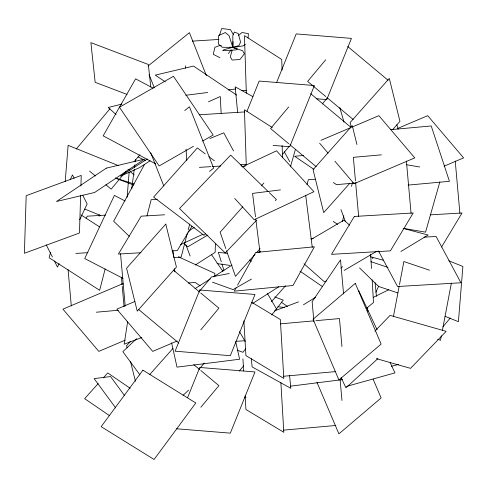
<?xml version="1.0" encoding="UTF-8"?>
<svg xmlns="http://www.w3.org/2000/svg" width="488" height="488" viewBox="0 0 488 488"><rect width="100%" height="100%" fill="white"/><g stroke="black" fill="none" stroke-linecap="round" stroke-linejoin="round"><path stroke-width="0.73" d="M233.02 41.687L232.855 47.501L237.351 48.983L236.229 49.91L222.711 50.679L223.858 49.727L239.01 45.604L240.578 42.047L238.217 33.532L234.356 32.043L232.825 35.514L232.855 47.501L242.566 50.697L244.36 53.826L239.992 59.463L232.16 60.048L230.318 56.846L232.075 50.374M80.636 195.115L79.465 233.002L24.4 253.278L26.181 195.688L81.24 175.418L80.916 186.026M215.44 243.341L215.147 252.333L195.389 264.96M248.056 37.997L248.404 33.635L242.048 32.507L238.626 35.368M65.185 181.67L68.131 145.351L118.773 165.761M127.118 197.256L129.143 172.288M214.641 276.421L214.897 273.39L178.297 256.779M99.174 216.245L99.308 214.726M131.681 188.917L134.255 169.385M134.45 167.884L134.847 164.877M135.243 161.87L135.542 159.619M127.642 321.751L124.147 344.199L141.837 337.501M393.444 316.462L399.221 286.035M399.501 284.553L403.869 261.55L429.538 270.206M441.359 335.781L440.518 340.234L437.663 339.27M442.348 330.583L451.37 283.089M50.447 252.607L49.129 257.749L99.662 290.305L105.133 268.998M146.98 215.836L151.182 199.684L157.264 199.317M187.435 232.874L181.133 257.097L174.289 257.511M188.197 229.939L189.722 224.065M307.025 184.781L308.361 179.645L315.199 179.23M342.32 221.644L343.845 215.769M351.482 186.41L352.44 182.738M290.476 166.78L295.429 149.31M439.853 181.865L425.554 232.148L403.838 228.457M219.405 35.612L221.662 28.524L230.458 29.597L233.227 34.416M246.971 111.307L259.165 81.057L314.394 85.54L289.732 146.729L273.091 145.381M276.647 82.442L296.21 33.91L351.439 38.387L326.777 99.582L316.187 98.722M187.569 397.714L199.757 367.47L254.992 371.947L230.33 433.143L176.613 428.787M375.894 292.257L378.712 286.041M70.205 179.706L72.462 174.905L74.17 178.279M59.097 263.654L57.486 267.082L54.412 261.007M79.727 219.734L87.138 203.954L82.704 195.169M144.454 164.535L113.649 221.241L129.314 236.357M236.058 287.871L234.246 291.147L292.977 285.51L314.394 246.806L255.663 252.442L237.51 285.242M86.15 218.106L87.309 216.184L105.432 215.11M191.973 226.188L177.272 250.594L171.989 250.905M441.548 247.019L462.051 212.975L430.337 214.854M228.396 53.558L231.074 49.922M245.671 348.7L242.884 352.299L237.192 350.177M275.385 310.325L283.272 300.132L274.738 296.948M76.262 149.066L109.983 108.739M126.3 171.044L111.154 189.161L105.902 184.769M134.121 161.693L139.983 154.678M325.691 59.823L307.635 81.411L325.752 96.557M288.646 106.97L270.59 128.564L288.707 143.71M322.342 103.913L327.222 98.076M282.369 154.562L289.195 146.394M200.294 290.348L211.517 276.928L229.311 273.506M200.849 329.772L218.905 308.178L200.788 293.032M199.317 368.971L204.197 363.139M200.849 407.23L218.905 385.642L200.788 370.49M239.242 371.106L243.634 365.854M442.945 326.753L450.272 317.987M271.584 314.864L276.629 309.16L267.412 293.465M130.601 341.161L126.581 345.681L127.124 347.865M149.798 374.479L172.911 348.462M392.919 129.283L399.953 121.372L389.302 78.434L350.11 122.543L351.195 126.91M349.847 183.22L323.721 212.628L313.064 169.696L352.251 125.587L356.948 144.503M271.426 301.657L285.492 285.822M205.533 233.642L204.027 235.338L153.616 197.085L197.378 147.919L205.271 153.909M242.762 206.772L220.125 232.203L225.81 248.581M261.373 185.867L263.886 183.037M255.071 254.315L235.454 276.348L226.554 250.716M256.578 252.619L260.098 248.66M98.204 383.55L84.65 398.647L109.562 415.697M103.23 377.962L107.744 372.93L130.168 388.271M256.572 220.247L225.249 252.955L179.511 208.522L230.665 155.105L268.241 191.601M275.36 200.629L276.409 199.537L269.327 192.662M374.863 331.163L390.058 315.382L446.172 331.346L410.542 368.355L376.291 358.613M136.677 338.66L122.848 351.671L139.934 374.894M183.067 395.341L188.6 390.138M377.846 358.643L345.925 387.856L341.094 377.56M340.856 268.119L342.6 266.649M366.5 308.385L373.503 302.499L372.161 279.844M245.379 44.31L243.628 45.78L232.855 47.501L222.162 47.226L218.539 44.201L218.618 35.52L225.328 32.556L229.043 35.661L232.855 47.501L229.982 47.049M188.154 231.867L192.278 228.53L194.346 227.573M148.041 66.02L189.417 32.678L206.406 75.701M184.69 110.575L189.417 106.768L213.653 168.128L209.511 171.465M147.346 158.978L120.463 176.186L139.178 167.811L150.06 160.845M194.919 288.743L210.267 278.953M213.469 276.916L232.014 265.094M252.601 303.481L278.825 286.767M303.445 304.78L315.779 297.222M400.904 251.479L428.129 235.039L403.198 228.384M207.912 234.978L187.636 246.885L184.214 243.86M311.252 239.37L343.955 220.167L349.658 225.212M326.502 280.789L324.538 281.942L304.012 263.77M344.156 270.419L376.205 251.601M193.419 146.327L159.179 165.944L119.462 107.232L173.46 76.293L213.177 135.005L202.642 141.044M258.231 252.583L260.208 251.448M251.515 279.057L233.075 289.622L212.414 282.162M373.228 297.393L388.784 289.726M242.188 166.933L276.513 150.822L313.924 191.699L254.205 219.74L234.728 198.457M180.267 244.72L203.032 234.222M208.48 101.809L220.259 96.539L221.149 113.186M320.958 140.312L350.964 127.545M352.36 126.947L378.877 115.668L414.769 157.892L354.056 183.72L334.884 161.162M397.708 128.435L427.708 115.668L463.6 157.892L444.062 166.201M122.952 283.626L62.94 309.16L98.826 351.384L125.343 340.105M134.969 301.444L116.821 309.16L152.713 351.384L177.138 340.996M209.858 138.525L223.779 132.852L233.545 150.932M274.396 310.941L298.534 301.871M346.504 386.411L394.963 372.887L390.119 362.572M122.006 104.066L108.177 107.494L116.095 114.528M391.437 366.238L398.714 364.432M242.383 166.652L245.348 166.079M185.775 95.276L207.693 92.507M228.097 89.926L235.655 88.975M280.472 189.869L252.546 193.4L255.505 216.825M290.348 386.191L342.491 379.603M390.607 129.662L431.227 125.959L449.448 181.322L408.078 185.098M303.707 155.465L294.618 156.276L313.991 169.409M381.402 154.836L353.367 157.337L355.465 180.859M356.191 182.902L336.488 184.659L333.365 182.542M121.518 284.15L123.031 284.016M188.283 283.003L195.102 282.393L200.098 285.779M96.301 312.216L118.273 310.258M280.277 323.855L313.662 320.878M315.937 320.671L339.459 318.572L341.96 346.608M283.424 376.266L335.781 371.594M283.424 430.154L335.781 425.481M192.327 41.126L218.935 39.455M241.993 90.591L246.556 90.304M199.165 114.79L244.781 111.923M199.421 167.366L210.828 166.646M212.347 166.548L220.71 166.024M240.474 164.779L246.556 164.401M310.947 238.724L313.229 238.583M164.602 214.799L141.197 216.184L118.371 254.071L141.026 252.735M75.817 253.406L87.895 252.692M424.017 237.174L436.089 236.46L460.94 282.778L397.549 286.511L378.462 250.93M236.582 341.258L244.891 340.77M244.47 397.488L245.989 397.622M227.384 253.376L218.38 252.357L221.284 261.8M277.867 306.732L284.62 307.495M217.044 263.593L229.879 265.393M221.363 45.707L219.923 45.482L214.903 47.293L213.256 54.345L219.935 57.682M406.266 164.694L419.747 166.987M377.639 251.479L379.109 251.869M370.447 256.779L383.635 260.305M115.485 178.016L134.145 184.013M370.892 261.666L388.003 267.436M397.818 292.934L378.566 286.444L359.552 267.9M115.43 178.187L133.797 185.044M127.087 94.452L95.166 82.307L90.896 42.639L148.352 64.501L150.768 86.956M448.82 260.793L462.886 266.466L458.409 321.696L445.044 316.309M127.917 169.446L129.326 170.013M84.753 209.09L100.229 215.33M138.049 156.886L145.424 160.637M125.142 200.989L114.375 195.42L84.723 258.555L123.074 278.392M153.055 88.145L135.603 78.83L103.163 135.841L155.513 163.779M252.894 96.636L235.179 86.834L237.638 112.435M251.436 302.115L280.338 319.524L283.815 378.42L245.928 355.6L243.872 320.866M272.249 127.514L244.445 109.757L246.257 164.95M80.996 214.921L99.546 226.871M333.219 221.436L337.653 224.309M236.71 95.123L193.498 66.081L155.294 75.134L165.31 81.868M300.071 271.206L322.489 286.633M281.247 302.182L287.475 306.464M208.919 156.679L214.384 160.826M249.557 259.915L251.326 261.367M347.73 46.519L388.058 80.239M326.923 97.539L353.22 119.523M310.685 93.672L351.006 127.386M289.878 144.686L316.175 166.676M130.156 171.526L134.243 174.942M89.566 171.105L95.398 175.985M173.319 270.065L199.616 292.056M138.482 309.355L178.809 343.07M193.773 364.627L199.616 369.514M154.379 162.931L155.458 163.974M319.646 143.234L328.003 153.067M124.489 395.493L110.544 376.547L94.117 378.621L115.699 407.956M211.334 254.394L222.924 271.383M239.431 331.602L245.189 341.411M284.291 151.75L289.793 161.711M241.145 164.999L241.865 166.335M46.22 244.787L52.362 256.95M358.765 290.72L377.139 329.851M373.113 379.127L381.128 397.964L338.904 433.856L316.932 382.22M149.053 74.499L154.348 87.901M150.725 152.823L163.816 185.977M340.935 209.62L345.467 221.686M185.855 244.653L190.125 256.017M221.955 263.978L223.968 270.517M396.884 124.788L398.153 129.155M339.782 107.543L344.01 122.091M130.558 361.693L135.432 381.335M235.68 341.545L239.62 359.229L177.016 367.135L171.599 342.826M367.397 307.495L367.909 311.252M305.671 195.133L312.259 247.282M255.791 219.094L259.994 252.345M372.673 257.213L372.82 258.719M375.132 282.814L376.431 296.368M289.591 375.528L290.817 388.326L252.113 366.909L251.32 358.625M455.225 161.016L459.897 213.372M406.394 161.016L411.067 213.372M355.673 183.134L358.65 216.519M343.564 293.916L340.52 259.823L312.137 301.694L313.894 321.397M340.069 379.28L341.96 400.489M172.941 250.533L173.551 257.359M174.564 268.742L174.838 271.779M120.524 253.681L125.196 306.037M121.427 277.086L122.037 283.918M122.238 286.194L124.068 306.678M68.064 269.614L71.315 306.037M185.489 65.947L185.635 68.228M186.062 149.151L186.782 160.54M370.642 254.169L371.49 268.516M280.875 382.47L283.815 432.307L245.928 409.487L245.122 395.89M242.939 358.894L243.652 370.971M282.076 70.058L281.728 59.475L244.445 35.667L246.33 93.123M282.125 145.662L282.522 157.758M199.757 290.012L175.094 351.201L230.33 355.685L254.992 294.49L199.757 290.012M354.319 216.459L331.498 254.352L390.394 250.869L413.22 212.975L354.319 216.459M142.911 370.166L101.168 426.665L154.074 459.476L195.816 402.984L142.911 370.166M165.774 224.114L126.581 268.223L137.238 311.155L176.424 267.046L165.774 224.114M355.295 283.375L313.076 319.262L338.904 379.969L381.128 344.083L355.295 283.375M106.341 168.134L56.468 201.507L94.672 192.461L144.546 159.088L106.341 168.134"/></g></svg>
